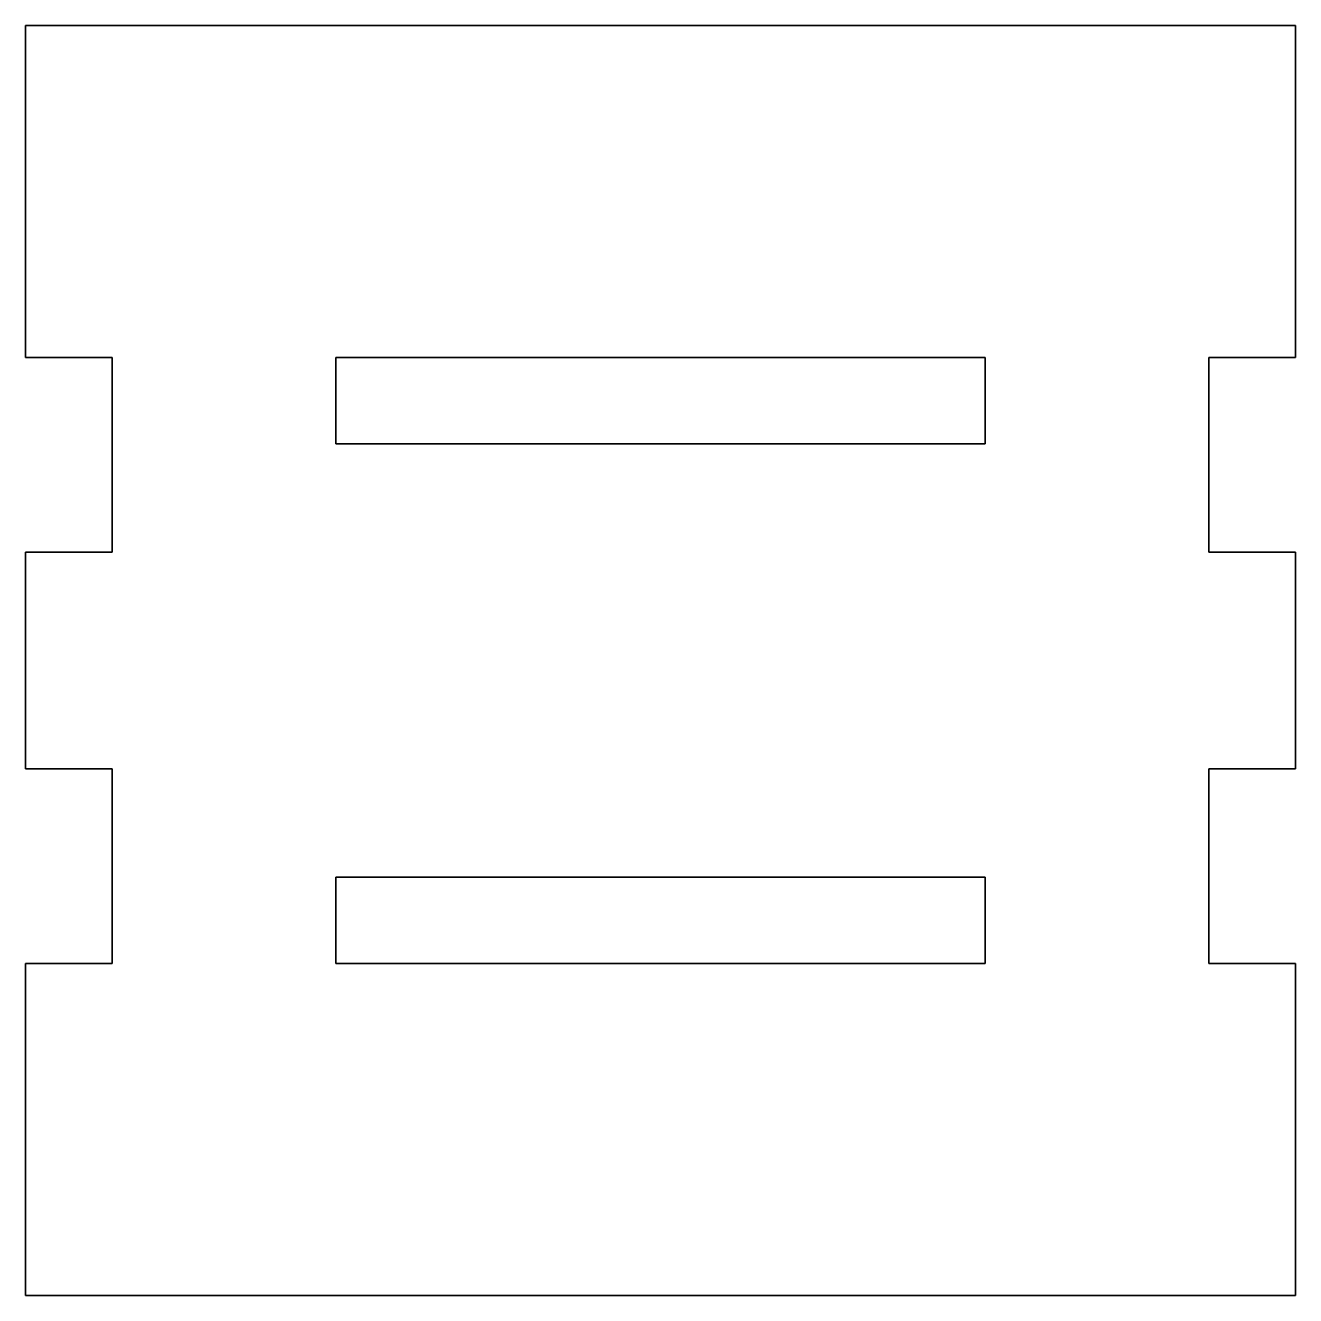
# Model space of a CAD drawing. Header units: millimetres. Extents: x -22 to 22, y -22 to 22.
import ezdxf

# ---------------------------------------------------------------- set-up
doc = ezdxf.new("R2010")
doc.units = ezdxf.units.MM
doc.layers.add('1', color=7, linetype='Continuous', true_color=0xffffff)

msp = doc.modelspace()

# ---------------------------------------------------------------- linework, layer by layer
at = {"layer": '1', "color": 252, "linetype": 'Continuous', "lineweight": 35}
for p, q in [((-22, 10.5), (-22, 22)), ((-22, 10.5), (-22, 22)), ((-22, 22), (22, 22)), ((-22, 22), (22, 22)), ((22, 22), (22, 10.5)), ((22, 22), (22, 10.5)), ((-22, 10.5), (-19, 10.5)), ((-19, 10.5), (-22, 10.5)), ((-19, 3.75), (-19, 10.5)), ((-19, 3.75), (-19, 10.5)), ((11.25, 10.5), (-11.25, 10.5)), ((-11.25, 7.5), (-11.25, 10.5)), ((-11.25, 10.5), (11.25, 10.5)), ((-11.25, 7.5), (-11.25, 10.5)), ((11.25, 7.5), (11.25, 10.5)), ((11.25, 7.5), (11.25, 10.5)), ((22, 10.5), (19, 10.5)), ((19, 10.5), (19, 3.75)), ((19, 10.5), (19, 3.75)), ((19, 10.5), (22, 10.5)), ((11.25, 7.5), (-11.25, 7.5)), ((11.25, 7.5), (-11.25, 7.5)), ((-22, 3.75), (-19, 3.75)), ((-22, 3.75), (-19, 3.75)), ((-22, -3.75), (-22, 3.75)), ((-22, -3.75), (-22, 3.75)), ((22, 3.75), (19, 3.75)), ((22, 3.75), (19, 3.75)), ((22, 3.75), (22, -3.75)), ((22, 3.75), (22, -3.75)), ((-22, -3.75), (-19, -3.75)), ((-22, -3.75), (-19, -3.75)), ((-19, -10.5), (-19, -3.75)), ((-19, -10.5), (-19, -3.75)), ((19, -3.75), (19, -10.5)), ((22, -3.75), (19, -3.75)), ((22, -3.75), (19, -3.75)), ((19, -3.75), (19, -10.5)), ((-11.25, -7.5), (11.25, -7.5)), ((-11.25, -7.5), (-11.25, -10.5)), ((-11.25, -7.5), (11.25, -7.5)), ((-11.25, -7.5), (-11.25, -10.5)), ((11.25, -7.5), (11.25, -10.5)), ((11.25, -7.5), (11.25, -10.5)), ((-22, -22), (-22, -10.5)), ((-22, -10.5), (-19, -10.5)), ((-22, -10.5), (-19, -10.5)), ((-22, -22), (-22, -10.5)), ((-11.25, -10.5), (11.25, -10.5)), ((-11.25, -10.5), (11.25, -10.5)), ((19, -10.5), (22, -10.5)), ((19, -10.5), (22, -10.5)), ((22, -10.5), (22, -22)), ((22, -10.5), (22, -22)), ((22, -22), (-22, -22)), ((22, -22), (-22, -22))]:
    msp.add_line(p, q, dxfattribs=at)

doc.saveas('drawing.dxf')
